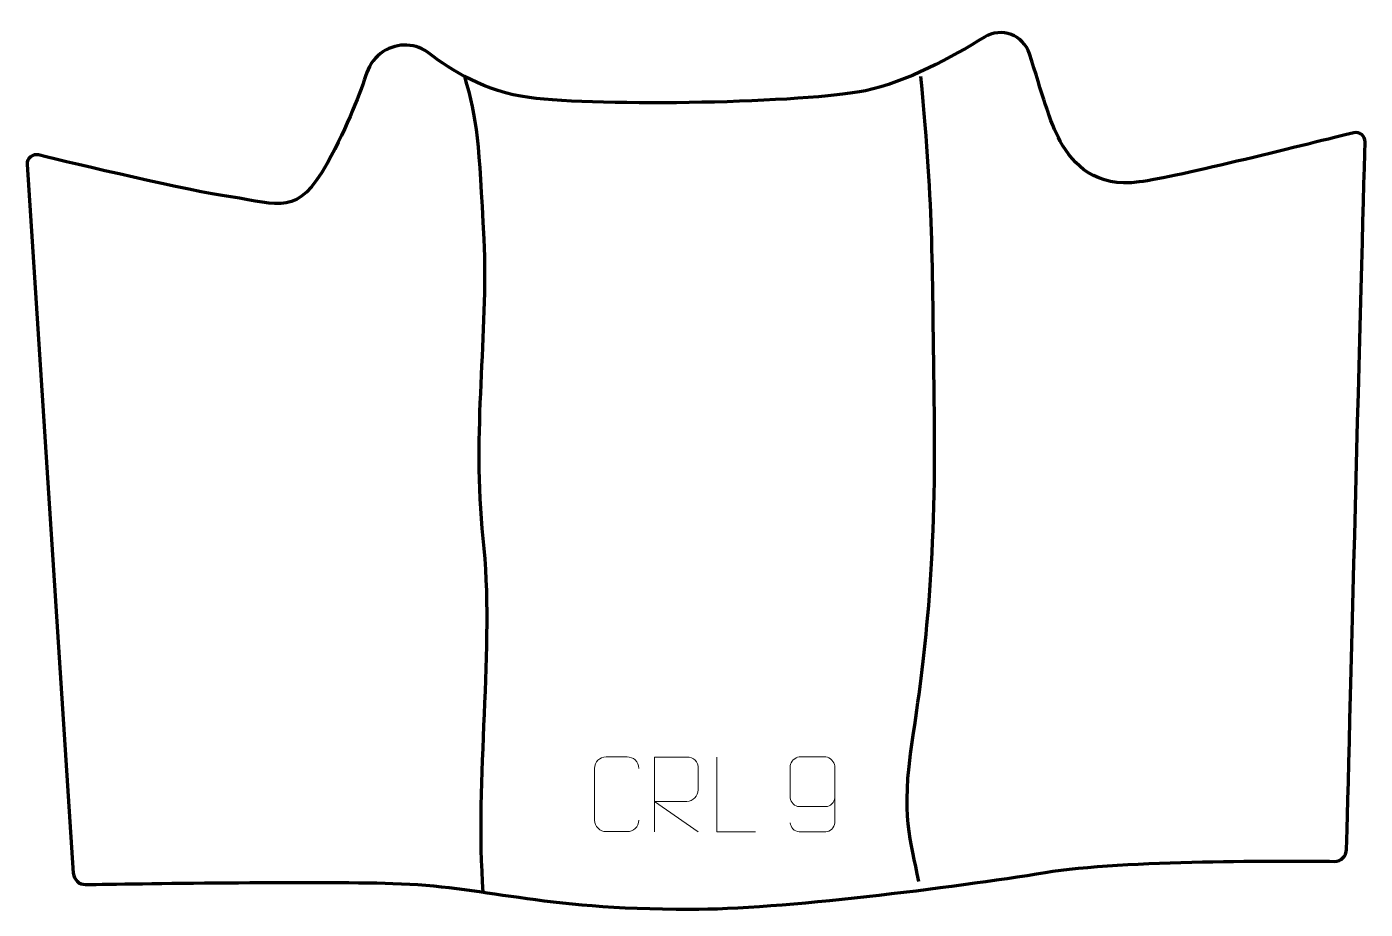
# Model space of a CAD drawing. Header units: millimetres. Extents: x -224 to 224, y -146 to 148.
import ezdxf

# ---------------------------------------------------------------- set-up
doc = ezdxf.new("R2010")
doc.units = ezdxf.units.MM
doc.header["$MEASUREMENT"] = 0
for name, color, linetype in [('layer 1', 7, 'Continuous'), ('layer 2', 7, 'Continuous'), ('layer 3', 7, 'Continuous')]:
    doc.layers.add(name, color=color, linetype=linetype)

msp = doc.modelspace()

# ---------------------------------------------------------------- linework, layer by layer
at = {"layer": 'layer 1', "color": 250, "lineweight": 9}
for points, knots in [([(-19.1018, -116.7321), (-19.2416, -119.0555), (-20.9188, -120.5351), (-23.0665, -120.5459), (-23.0665, -120.5459), (-25.3984, -120.5455), (-27.7303, -120.5455), (-30.0618, -120.5459), (-30.0618, -120.5459), (-31.9868, -120.6513), (-33.9589, -118.7668), (-33.9477, -116.7495), (-33.9477, -116.7495), (-33.9473, -110.9794), (-33.9473, -105.2097), (-33.9477, -99.4404), (-33.9477, -99.4404), (-33.9435, -97.3023), (-32.1968, -95.5831), (-30.0444, -95.5966), (-30.0444, -95.5966), (-27.7187, -95.5966), (-25.3926, -95.5966), (-23.0665, -95.5966), (-23.0665, -95.5966), (-21.1199, -95.5611), (-19.1285, -97.0526), (-19.1018, -99.4902)], [0, 0, 0, 0, 0.125, 0.125, 0.125, 0.125, 0.25, 0.25, 0.25, 0.25, 0.375, 0.375, 0.375, 0.375, 0.5, 0.5, 0.5, 0.5, 0.625, 0.625, 0.625, 0.625, 0.75, 0.75, 0.75, 0.75, 1, 1, 1, 1]), ([(-13.9474, -120.5716), (-13.9474, -120.5716), (-13.9474, -95.6181), (-13.9474, -95.6181), (-13.9474, -95.6181), (-10.3526, -95.6181), (-6.7571, -95.6181), (-3.1619, -95.6181), (-3.1619, -95.6181), (-0.8366, -95.6558), (0.7207, -97.1458), (0.7166, -99.5122), (0.7166, -99.5122), (0.7162, -101.5477), (0.7162, -104.6071), (0.7166, -106.6431), (0.7166, -106.6431), (0.7101, -108.5186), (-1.1022, -110.4604), (-3.1117, -110.4795), (-3.1117, -110.4795), (-3.1117, -110.4795), (-13.9474, -110.4795), (-13.9474, -110.4795), (-13.9474, -110.4795), (-13.9474, -110.4795), (0.7073, -120.5716), (0.7073, -120.5716)], [0, 0, 0, 0, 0.125, 0.125, 0.125, 0.125, 0.25, 0.25, 0.25, 0.25, 0.375, 0.375, 0.375, 0.375, 0.5, 0.5, 0.5, 0.5, 0.625, 0.625, 0.625, 0.625, 0.75, 0.75, 0.75, 0.75, 1, 1, 1, 1]), ([(19.8592, -120.5717), (19.8592, -120.5717), (6.9101, -120.5717), (6.9101, -120.5717), (6.9101, -120.5717), (6.9101, -120.5717), (6.9101, -95.6181), (6.9101, -95.6181)], [0, 0, 0, 0, 0.33333333, 0.33333333, 0.33333333, 0.33333333, 1, 1, 1, 1]), ([(31.4802, -117.6356), (31.5043, -118.9751), (32.8605, -120.6284), (34.4324, -120.594), (34.4324, -120.594), (37.4172, -120.5937), (40.4024, -120.5937), (43.3878, -120.594), (43.3878, -120.594), (44.6069, -120.609), (46.3351, -119.1714), (46.3401, -117.6356), (46.3401, -117.6356), (46.3398, -111.2752), (46.3398, -104.9144), (46.3401, -98.5536), (46.3401, -98.5536), (46.3354, -97.3907), (44.6069, -95.6196), (43.3878, -95.5952), (43.3878, -95.5952), (40.4024, -95.5955), (37.4172, -95.5955), (34.4324, -95.5952), (34.4324, -95.5952), (33.1543, -95.639), (31.4846, -97.2535), (31.4802, -98.5536), (31.4802, -98.5536), (31.4802, -102.137), (31.4802, -105.72), (31.4802, -109.3028), (31.4802, -109.3028), (31.5187, -110.781), (33.1014, -112.2139), (34.4324, -112.2118), (34.4324, -112.2118), (37.4172, -112.2121), (40.4024, -112.2121), (43.3878, -112.2118), (43.3878, -112.2118), (44.7173, -112.2168), (46.3603, -110.7096), (46.3186, -109.281)], [0, 0, 0, 0, 0.08333333, 0.08333333, 0.08333333, 0.08333333, 0.16666667, 0.16666667, 0.16666667, 0.16666667, 0.25, 0.25, 0.25, 0.25, 0.33333333, 0.33333333, 0.33333333, 0.33333333, 0.41666667, 0.41666667, 0.41666667, 0.41666667, 0.5, 0.5, 0.5, 0.5, 0.58333333, 0.58333333, 0.58333333, 0.58333333, 0.66666667, 0.66666667, 0.66666667, 0.66666667, 0.75, 0.75, 0.75, 0.75, 0.83333333, 0.83333333, 0.83333333, 0.83333333, 1, 1, 1, 1])]:
    msp.add_open_spline(points, degree=3, knots=knots, dxfattribs=at)
at = {"layer": 'layer 2', "color": 230, "lineweight": 200}
msp.add_open_spline([(-208.1291, -134.4266), (-208.1291, -134.4266), (-223.5388, 102.4421), (-223.5388, 102.4421), (-223.5388, 102.4421), (-223.6729, 104.5002), (-221.7746, 106.0983), (-219.7704, 105.6129), (-219.7704, 105.6129), (-207.2543, 102.5804), (-169.1408, 93.465), (-155.5283, 91.5745), (-155.5283, 91.5745), (-139.1406, 89.2983), (-133.2231, 84.7465), (-123.2085, 102.9547), (-123.2085, 102.9547), (-116.3515, 115.4222), (-112.0554, 127.036), (-110.028, 133.12), (-110.028, 133.12), (-109.0568, 136.0347), (-107.1214, 138.5278), (-104.5373, 140.189), (-104.5373, 140.189), (-99.7205, 143.2857), (-93.4559, 143.0158), (-88.964, 139.4644), (-88.964, 139.4644), (-82.0859, 134.026), (-70.4685, 126.7369), (-55.8381, 124.8047), (-55.8381, 124.8047), (-31.712, 121.6181), (36.5687, 122.9837), (56.5977, 127.0805), (56.5977, 127.0805), (69.9888, 129.8195), (85.8214, 138.4593), (96.3416, 144.9737), (96.3416, 144.9737), (101.9758, 148.4627), (109.3891, 145.7132), (111.4063, 139.4009), (111.4063, 139.4009), (115.5289, 126.4959), (118.2114, 116.5035), (121.6922, 110.2378), (121.6922, 110.2378), (126.2441, 102.0442), (133.5276, 94.7611), (148.0945, 96.5818), (148.0945, 96.5818), (160.5698, 98.1414), (206.1003, 109.7175), (219.7736, 113.0089), (219.7736, 113.0089), (221.7319, 113.4802), (223.6027, 111.9664), (223.5459, 109.9528), (223.5459, 109.9528), (222.4699, 71.6965), (218.1159, -98.142), (217.3885, -126.5339), (217.3885, -126.5339), (217.3314, -128.7645), (215.4937, -130.533), (213.2624, -130.5041), (213.2624, -130.5041), (197.9967, -130.3048), (143.1736, -129.9227), (116.6849, -134.2075), (116.6849, -134.2075), (85.7308, -139.2149), (28.1804, -146.4983), (-1.9933, -146.4983), (-1.9933, -146.4983), (-53.1069, -146.4983), (-70.4047, -138.7598), (-101.3588, -137.8493), (-101.3588, -137.8493), (-128.1085, -137.0626), (-188.1736, -137.9756), (-203.996, -138.238), (-203.996, -138.238), (-206.1705, -138.2744), (-207.988, -136.5969), (-208.1291, -134.4266)], degree=3, knots=[0, 0, 0, 0, 0.04347826, 0.04347826, 0.04347826, 0.04347826, 0.08695652, 0.08695652, 0.08695652, 0.08695652, 0.13043478, 0.13043478, 0.13043478, 0.13043478, 0.17391304, 0.17391304, 0.17391304, 0.17391304, 0.2173913, 0.2173913, 0.2173913, 0.2173913, 0.26086957, 0.26086957, 0.26086957, 0.26086957, 0.30434783, 0.30434783, 0.30434783, 0.30434783, 0.34782609, 0.34782609, 0.34782609, 0.34782609, 0.39130435, 0.39130435, 0.39130435, 0.39130435, 0.43478261, 0.43478261, 0.43478261, 0.43478261, 0.47826087, 0.47826087, 0.47826087, 0.47826087, 0.52173913, 0.52173913, 0.52173913, 0.52173913, 0.56521739, 0.56521739, 0.56521739, 0.56521739, 0.60869565, 0.60869565, 0.60869565, 0.60869565, 0.65217391, 0.65217391, 0.65217391, 0.65217391, 0.69565217, 0.69565217, 0.69565217, 0.69565217, 0.73913043, 0.73913043, 0.73913043, 0.73913043, 0.7826087, 0.7826087, 0.7826087, 0.7826087, 0.82608696, 0.82608696, 0.82608696, 0.82608696, 0.86956522, 0.86956522, 0.86956522, 0.86956522, 0.91304348, 0.91304348, 0.91304348, 0.91304348, 1, 1, 1, 1], dxfattribs=at)
at = {"layer": 'layer 3', "color": 142, "lineweight": 200}
for points in [[(-71.1056, -140.7966), (-73.9871, -103.8982), (-67.2141, -58.4375), (-71.1056, -22.5737), (-71.1056, -22.5737), (-74.9975, 13.29), (-69.293, 45.7459), (-70.8537, 77.5136), (-70.8537, 77.5136), (-72.4144, 109.2808), (-73.0438, 117.5778), (-77.3353, 131.8547)], [(74.4006, -137.2065), (71.7739, -123.2837), (68.3586, -115.6655), (72.2992, -89.9215), (72.2992, -89.9215), (76.2397, -64.1772), (80.3686, -32.0787), (79.6263, 19.1496), (79.6263, 19.1496), (78.8837, 70.3779), (79.505, 85.1211), (75.1111, 131.8547)]]:
    msp.add_open_spline(points, degree=3, knots=[0, 0, 0, 0, 0.25, 0.25, 0.25, 0.25, 0.5, 0.5, 0.5, 0.5, 1, 1, 1, 1], dxfattribs=at)

doc.saveas('drawing.dxf')
